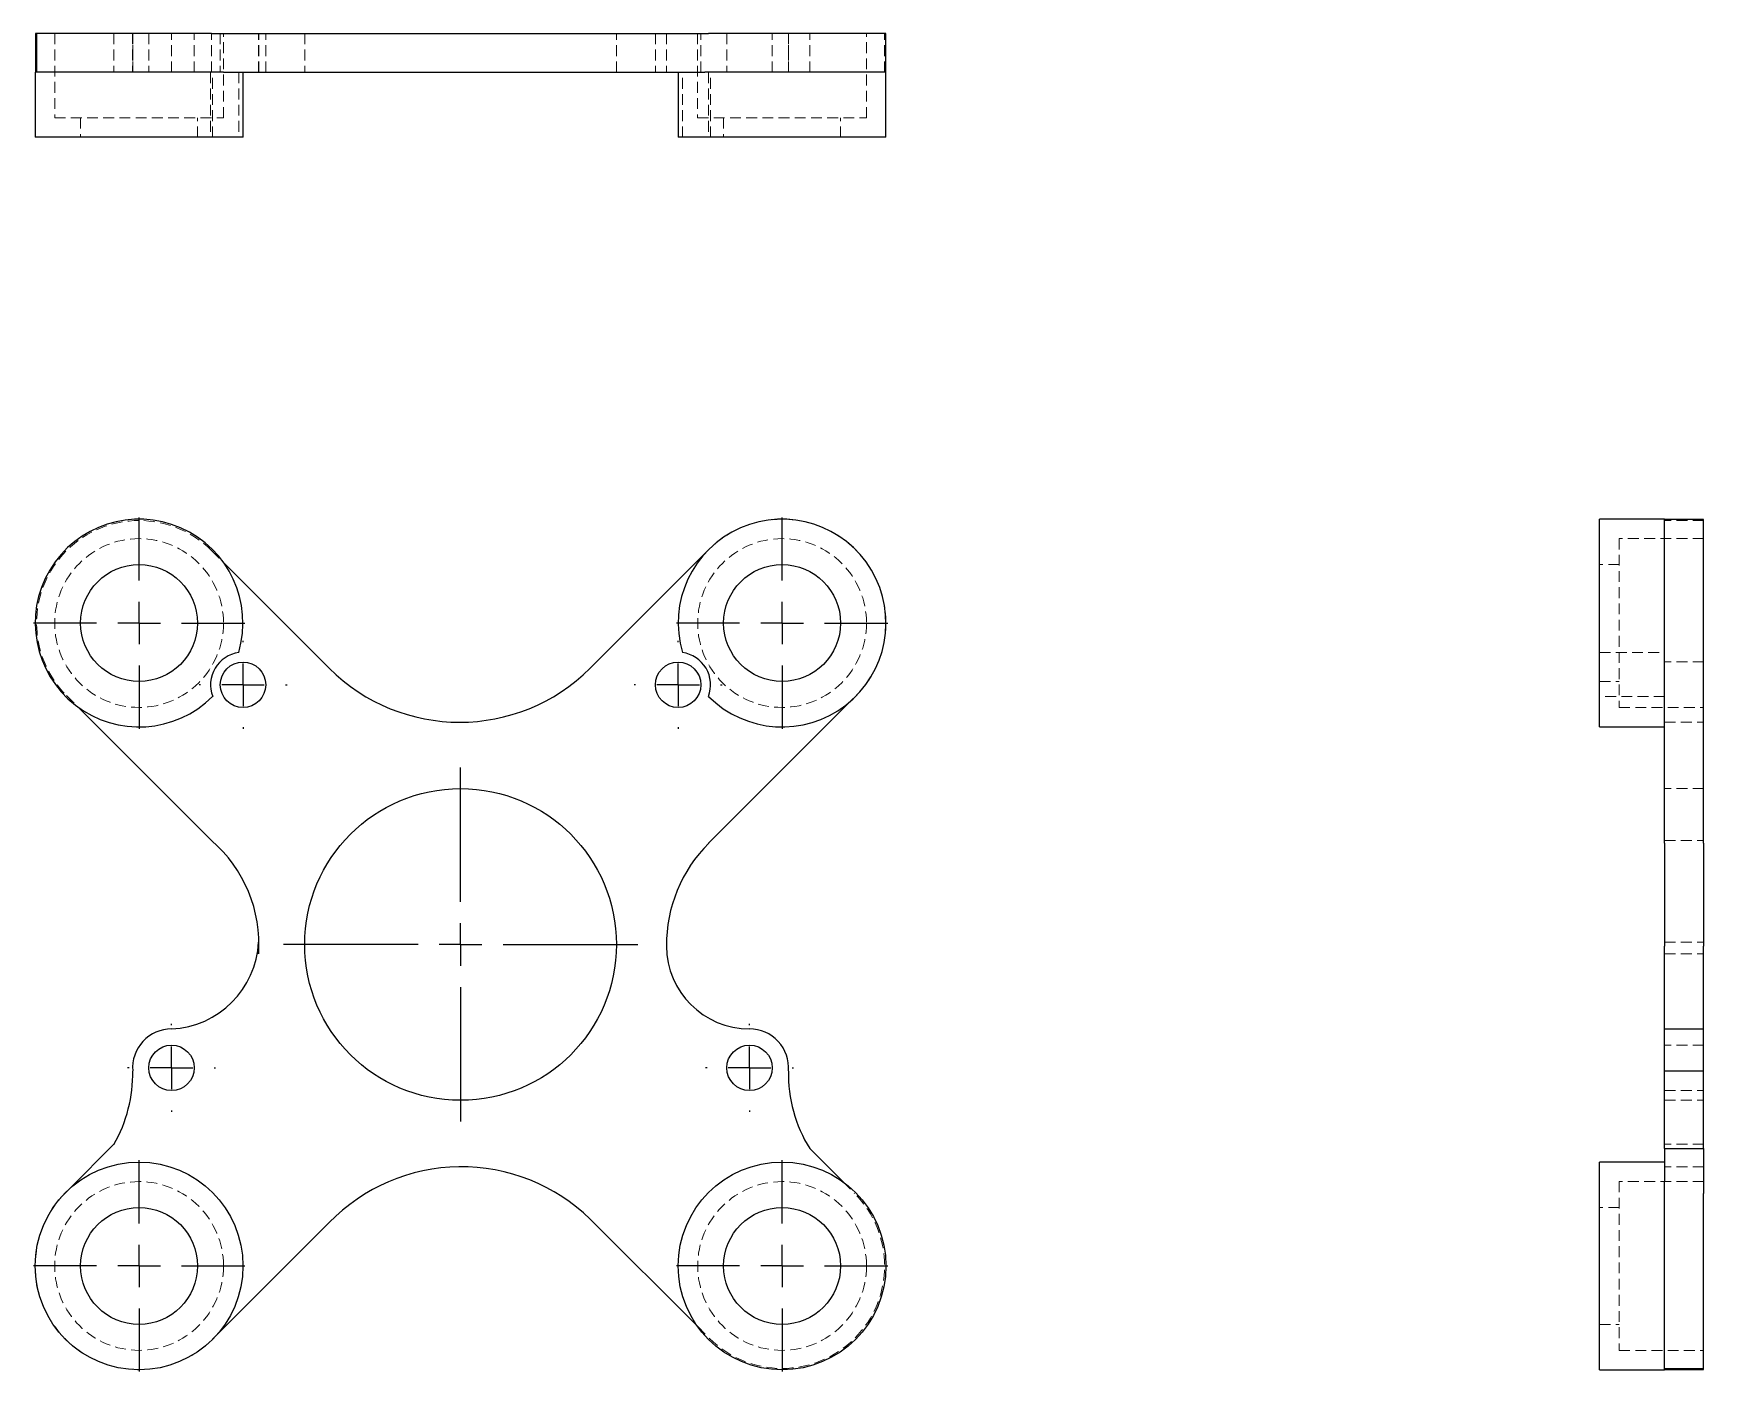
# Model space of a CAD drawing. Header units: millimetres. Extents: x 33 to 229, y 7 to 164.
import ezdxf

# ---------------------------------------------------------------- set-up
doc = ezdxf.new("R2010")
doc.units = ezdxf.units.MM
doc.linetypes.add('HIDDEN', pattern=[1.905, 1.27, -0.635])
doc.layers.add('10', color=7, linetype='Continuous')

# ---------------------------------------------------------------- blocks, each defined once
blk = doc.blocks.new('SW_CENTERMARKSYMBOL_0')
at = {"layer": '10', "color": 0}
for p, q in [((0, 5), (0, 5.17)), ((0, 0), (0, 2.5)), ((-5, 0), (-5.17, 0)), ((0, 0), (-2.5, 0)), ((0, 0), (0, -2.5)), ((0, 0), (2.5, 0)), ((5, 0), (5.17, 0)), ((0, -5), (0, -5.17))]:
    blk.add_line(p, q, dxfattribs=at)
blk = doc.blocks.new('SW_CENTERMARKSYMBOL_1')
at = {"layer": '10', "color": 0}
for p, q in [((0, 5), (0, 12.42)), ((0, 0), (0, 2.5)), ((-5, 0), (-12.42, 0)), ((0, 0), (-2.5, 0)), ((0, 0), (0, -2.5)), ((0, 0), (2.5, 0)), ((5, 0), (12.42, 0)), ((0, -5), (0, -12.42))]:
    blk.add_line(p, q, dxfattribs=at)
blk = doc.blocks.new('SW_CENTERMARKSYMBOL_2')
at = {"layer": '10', "color": 0}
for p, q in [((0, 5), (0, 12.42)), ((0, 0), (0, 2.5)), ((-5, 0), (-12.42, 0)), ((0, 0), (-2.5, 0)), ((0, 0), (0, -2.5)), ((0, 0), (2.5, 0)), ((5, 0), (12.42, 0)), ((0, -5), (0, -12.42))]:
    blk.add_line(p, q, dxfattribs=at)
blk = doc.blocks.new('SW_CENTERMARKSYMBOL_3')
at = {"layer": '10', "color": 0}
for p, q in [((0, 5), (0, 5.17)), ((0, 0), (0, 2.5)), ((-5, 0), (-5.17, 0)), ((0, 0), (-2.5, 0)), ((0, 0), (0, -2.5)), ((0, 0), (2.5, 0)), ((5, 0), (5.17, 0)), ((0, -5), (0, -5.17))]:
    blk.add_line(p, q, dxfattribs=at)
blk = doc.blocks.new('SW_CENTERMARKSYMBOL_4')
at = {"layer": '10', "color": 0}
for p, q in [((0, 5), (0, 5.17)), ((0, 0), (0, 2.5)), ((-5, 0), (-5.17, 0)), ((0, 0), (-2.5, 0)), ((0, 0), (0, -2.5)), ((0, 0), (2.5, 0)), ((5, 0), (5.17, 0)), ((0, -5), (0, -5.17))]:
    blk.add_line(p, q, dxfattribs=at)
blk = doc.blocks.new('SW_CENTERMARKSYMBOL_5')
at = {"layer": '10', "color": 0}
for p, q in [((0, 5), (0, 12.42)), ((0, 0), (0, 2.5)), ((-5, 0), (-12.42, 0)), ((0, 0), (-2.5, 0)), ((0, 0), (0, -2.5)), ((0, 0), (2.5, 0)), ((5, 0), (12.42, 0)), ((0, -5), (0, -12.42))]:
    blk.add_line(p, q, dxfattribs=at)
blk = doc.blocks.new('SW_CENTERMARKSYMBOL_6')
at = {"layer": '10', "color": 0}
for p, q in [((0, 5), (0, 12.42)), ((0, 0), (0, 2.5)), ((-5, 0), (-12.42, 0)), ((0, 0), (-2.5, 0)), ((0, 0), (0, -2.5)), ((0, 0), (2.5, 0)), ((5, 0), (12.42, 0)), ((0, -5), (0, -12.42))]:
    blk.add_line(p, q, dxfattribs=at)
blk = doc.blocks.new('SW_CENTERMARKSYMBOL_7')
at = {"layer": '10', "color": 0}
for p, q in [((0, 5), (0, 5.17)), ((0, 0), (0, 2.5)), ((-5, 0), (-5.17, 0)), ((0, 0), (-2.5, 0)), ((0, 0), (0, -2.5)), ((0, 0), (2.5, 0)), ((5, 0), (5.17, 0)), ((0, -5), (0, -5.17))]:
    blk.add_line(p, q, dxfattribs=at)
blk = doc.blocks.new('SW_CENTERMARKSYMBOL_8')
at = {"layer": '10', "color": 0}
for p, q in [((0, 5), (0, 20.82)), ((0, 0), (0, 2.5)), ((-5, 0), (-20.82, 0)), ((0, 0), (-2.5, 0)), ((0, 0), (0, -2.5)), ((0, 0), (2.5, 0)), ((5, 0), (20.82, 0)), ((0, -5), (0, -20.82))]:
    blk.add_line(p, q, dxfattribs=at)

msp = doc.modelspace()

# ---------------------------------------------------------------- linework, layer by layer
at = {"color": 7, "linetype": 'Continuous', "lineweight": 25}
for p, q in [((33.02, 164.11), (33.02, 159.53)), ((33.16, 164.11), (33.02, 164.11)), ((33.16, 164.11), (33.16, 159.53)), ((53.74, 164.11), (33.16, 164.11)), ((53.74, 164.11), (67.57, 164.11)), ((67.57, 164.11), (98.23, 164.11)), ((98.23, 164.11), (112.16, 164.11)), ((132.98, 164.11), (112.16, 164.11)), ((132.98, 159.53), (132.98, 164.11)), ((33, 159.53), (33, 151.89)), ((55.13, 159.53), (33, 159.53)), ((55.13, 159.53), (67.57, 159.53)), ((57.43, 151.89), (57.43, 159.53)), ((67.57, 159.53), (98.23, 159.53)), ((98.23, 159.53), (111.71, 159.53)), ((108.57, 159.53), (108.57, 151.89)), ((133, 159.53), (111.71, 159.53)), ((133, 151.89), (133, 159.53)), ((57.43, 151.89), (33, 151.89)), ((133, 151.89), (108.57, 151.89)), ((224.53, 107), (216.89, 107)), ((216.89, 82.57), (216.89, 107)), ((224.53, 85.71), (224.53, 107)), ((229.11, 106.98), (224.53, 106.98)), ((229.11, 86.16), (229.11, 106.98)), ((98.23, 89.48), (111.71, 102.96)), ((55.13, 101.92), (67.57, 89.48)), ((38.08, 84.87), (53.74, 69.22)), ((112.16, 68.91), (128.96, 85.71)), ((224.53, 68.91), (224.53, 85.71)), ((229.11, 68.91), (229.11, 86.16)), ((216.89, 82.57), (224.53, 82.57)), ((224.53, 68.91), (224.53, 56.81)), ((229.11, 68.91), (229.11, 56.81)), ((59.25, 57.29), (59.25, 55.91)), ((224.53, 47.08), (224.53, 56.81)), ((229.11, 47.08), (229.11, 56.81)), ((224.53, 47.08), (229.11, 47.08)), ((224.53, 42.13), (224.53, 47.08)), ((229.11, 42.13), (229.11, 47.08)), ((224.53, 42.13), (229.11, 42.13)), ((224.53, 33.01), (224.53, 42.13)), ((229.11, 33.01), (229.11, 42.13)), ((37.04, 28.29), (42.26, 33.51)), ((124.04, 33.01), (127.92, 29.13)), ((224.53, 31.43), (216.89, 31.43)), ((216.89, 19.21), (216.89, 31.43)), ((224.53, 33.01), (224.53, 29.13)), ((224.53, 33.01), (229.11, 33.01)), ((229.11, 33.01), (229.11, 27.74)), ((224.53, 7), (224.53, 29.13)), ((229.11, 7.16), (229.11, 27.74)), ((54.29, 11.04), (67.57, 24.32)), ((98.23, 24.72), (110.87, 12.08)), ((216.89, 7), (216.89, 19.21)), ((216.89, 7), (224.53, 7)), ((224.53, 7.16), (229.11, 7.16)), ((224.53, 7.02), (229.11, 7.02)), ((229.11, 7.02), (229.11, 7.16))]:
    msp.add_line(p, q, dxfattribs=at)
at = {"color": 7, "linetype": 'HIDDEN', "lineweight": 18}
for p, q in [((35.29, 164.11), (35.29, 154.18)), ((42.26, 164.11), (42.26, 159.53)), ((44.45, 164.11), (44.45, 159.53)), ((44.47, 164.11), (44.47, 159.53)), ((44.47, 159.53), (44.47, 164.11)), ((46.36, 164.11), (46.36, 159.53)), ((49.03, 159.53), (49.03, 164.11)), ((51.7, 159.53), (51.7, 164.11)), ((53.74, 159.53), (53.74, 164.11)), ((54.76, 164.11), (54.76, 159.53)), ((55.14, 154.18), (55.14, 164.11)), ((59.25, 159.53), (59.25, 164.11)), ((59.29, 159.53), (59.29, 164.11)), ((60.1, 159.53), (60.1, 164.11)), ((64.68, 164.11), (64.68, 159.53)), ((101.32, 159.53), (101.32, 164.11)), ((105.9, 164.11), (105.9, 159.53)), ((107.19, 164.11), (107.19, 159.53)), ((110.86, 164.11), (110.86, 154.18)), ((111.24, 159.53), (111.24, 164.11)), ((114.3, 164.11), (114.3, 159.53)), ((119.64, 159.53), (119.64, 164.11)), ((121.53, 159.53), (121.53, 164.11)), ((121.53, 164.11), (121.53, 159.53)), ((121.55, 159.53), (121.55, 164.11)), ((124.04, 159.53), (124.04, 164.11)), ((130.71, 154.18), (130.71, 164.11)), ((132.84, 159.53), (132.84, 164.11)), ((53.61, 159.53), (53.61, 151.89)), ((53.86, 151.89), (53.86, 159.53)), ((56.92, 159.53), (56.92, 151.89)), ((109.08, 151.89), (109.08, 159.53)), ((112.14, 159.53), (112.14, 151.89)), ((112.39, 151.89), (112.39, 159.53)), ((35.29, 154.18), (55.14, 154.18)), ((38.34, 154.18), (38.34, 151.89)), ((52.08, 151.89), (52.08, 154.18)), ((110.86, 154.18), (130.71, 154.18)), ((113.92, 154.18), (113.92, 151.89)), ((127.66, 151.89), (127.66, 154.18)), ((229.11, 106.84), (224.53, 106.84)), ((219.18, 104.71), (219.18, 84.86)), ((229.11, 104.71), (219.18, 104.71)), ((53.74, 103.31), (55.13, 101.92)), ((111.71, 102.96), (112.16, 103.41)), ((219.18, 101.66), (216.89, 101.66)), ((216.89, 91.32), (224.53, 91.32)), ((229.11, 90.21), (224.53, 90.21)), ((216.89, 87.92), (219.18, 87.92)), ((36.69, 86.26), (38.08, 84.87)), ((128.96, 85.71), (129.41, 86.16)), ((224.53, 86.16), (216.89, 86.16)), ((219.18, 84.86), (229.11, 84.86)), ((224.53, 83.13), (229.11, 83.13)), ((229.11, 75.32), (224.53, 75.32)), ((224.53, 69.22), (229.11, 69.22)), ((224.53, 57.29), (229.11, 57.29)), ((224.53, 55.91), (229.11, 55.91)), ((229.11, 45.17), (224.53, 45.17)), ((224.53, 39.82), (229.11, 39.82)), ((224.53, 38.68), (229.11, 38.68)), ((229.11, 33.51), (224.53, 33.51)), ((229.11, 30.87), (224.53, 30.87)), ((36.59, 27.84), (37.04, 28.29)), ((127.92, 29.13), (129.31, 27.74)), ((219.18, 29.14), (219.18, 9.29)), ((229.11, 29.14), (219.18, 29.14)), ((219.18, 26.08), (216.89, 26.08)), ((110.87, 12.08), (112.26, 10.69)), ((216.89, 12.34), (219.18, 12.34)), ((53.84, 10.59), (54.29, 11.04)), ((219.18, 9.29), (229.11, 9.29))]:
    msp.add_line(p, q, dxfattribs=at)
for centre in [(45.21, 94.79), (120.79, 94.79), (45.21, 19.21), (120.79, 19.21)]:
    msp.add_circle(centre, 9.92, dxfattribs=at)
at = {"color": 7, "linetype": 'Continuous', "lineweight": 25}
for centre, radius in [((45.21, 94.79), 6.87), ((120.79, 94.79), 6.87), ((57.43, 87.53), 2.67), ((108.57, 87.53), 2.67), ((83, 57), 18.32), ((49.03, 42.5), 2.67), ((116.97, 42.5), 2.67), ((45.21, 19.21), 12.21), ((120.79, 19.21), 12.21), ((45.21, 19.21), 6.87), ((120.79, 19.21), 6.87)]:
    msp.add_circle(centre, radius, dxfattribs=at)
for centre, radius, start, end in [((45.21, 94.79), 12.21, 343.5025, 315.0981), ((120.79, 94.79), 12.21, 224.9019, 196.4975), ((57.43, 87.53), 3.82, 97.57, 201.0306), ((108.57, 87.53), 3.82, 338.9694, 82.43), ((82.9, 104.81), 21.68, 225, 315), ((43.3, 57.1), 15.99, 355.7404, 49.2596), ((124.18, 56.9), 16.99, 135, 180.3097), ((48.53, 57.79), 10.73, 272.6595, 357.3405), ((116.99, 56.88), 9.8, 180.4233, 269.8865), ((49.03, 42.5), 4.58, 90, 184.6222), ((116.97, 42.5), 4.58, 355.3778, 90), ((27.69, 41.83), 16.78, 330.2623, 1.017), ((138.31, 41.83), 16.78, 178.983, 211.7136), ((83.1, 9.19), 21.68, 45.7538, 135.7538)]:
    msp.add_arc(centre, radius, start, end, dxfattribs=at)
at = {"color": 7, "linetype": 'HIDDEN', "lineweight": 18}
for centre, radius, start, end in [((45.21, 94.79), 12.05, 45, 225), ((120.79, 94.79), 12.2, 315, 135), ((45.21, 19.21), 12.2, 135, 315), ((120.79, 19.21), 12.05, 225, 45)]:
    msp.add_arc(centre, radius, start, end, dxfattribs=at)

# ---------------------------------------------------------------- block references
at = {"layer": '10'}
for name, p in [('SW_CENTERMARKSYMBOL_5', (45.21, 94.79)), ('SW_CENTERMARKSYMBOL_2', (120.79, 94.79)), ('SW_CENTERMARKSYMBOL_4', (57.43, 87.53)), ('SW_CENTERMARKSYMBOL_0', (108.57, 87.53)), ('SW_CENTERMARKSYMBOL_8', (83, 57)), ('SW_CENTERMARKSYMBOL_7', (49.03, 42.5)), ('SW_CENTERMARKSYMBOL_3', (116.97, 42.5)), ('SW_CENTERMARKSYMBOL_6', (45.21, 19.21)), ('SW_CENTERMARKSYMBOL_1', (120.79, 19.21))]:
    msp.add_blockref(name, p, dxfattribs=at)

doc.saveas('drawing.dxf')
